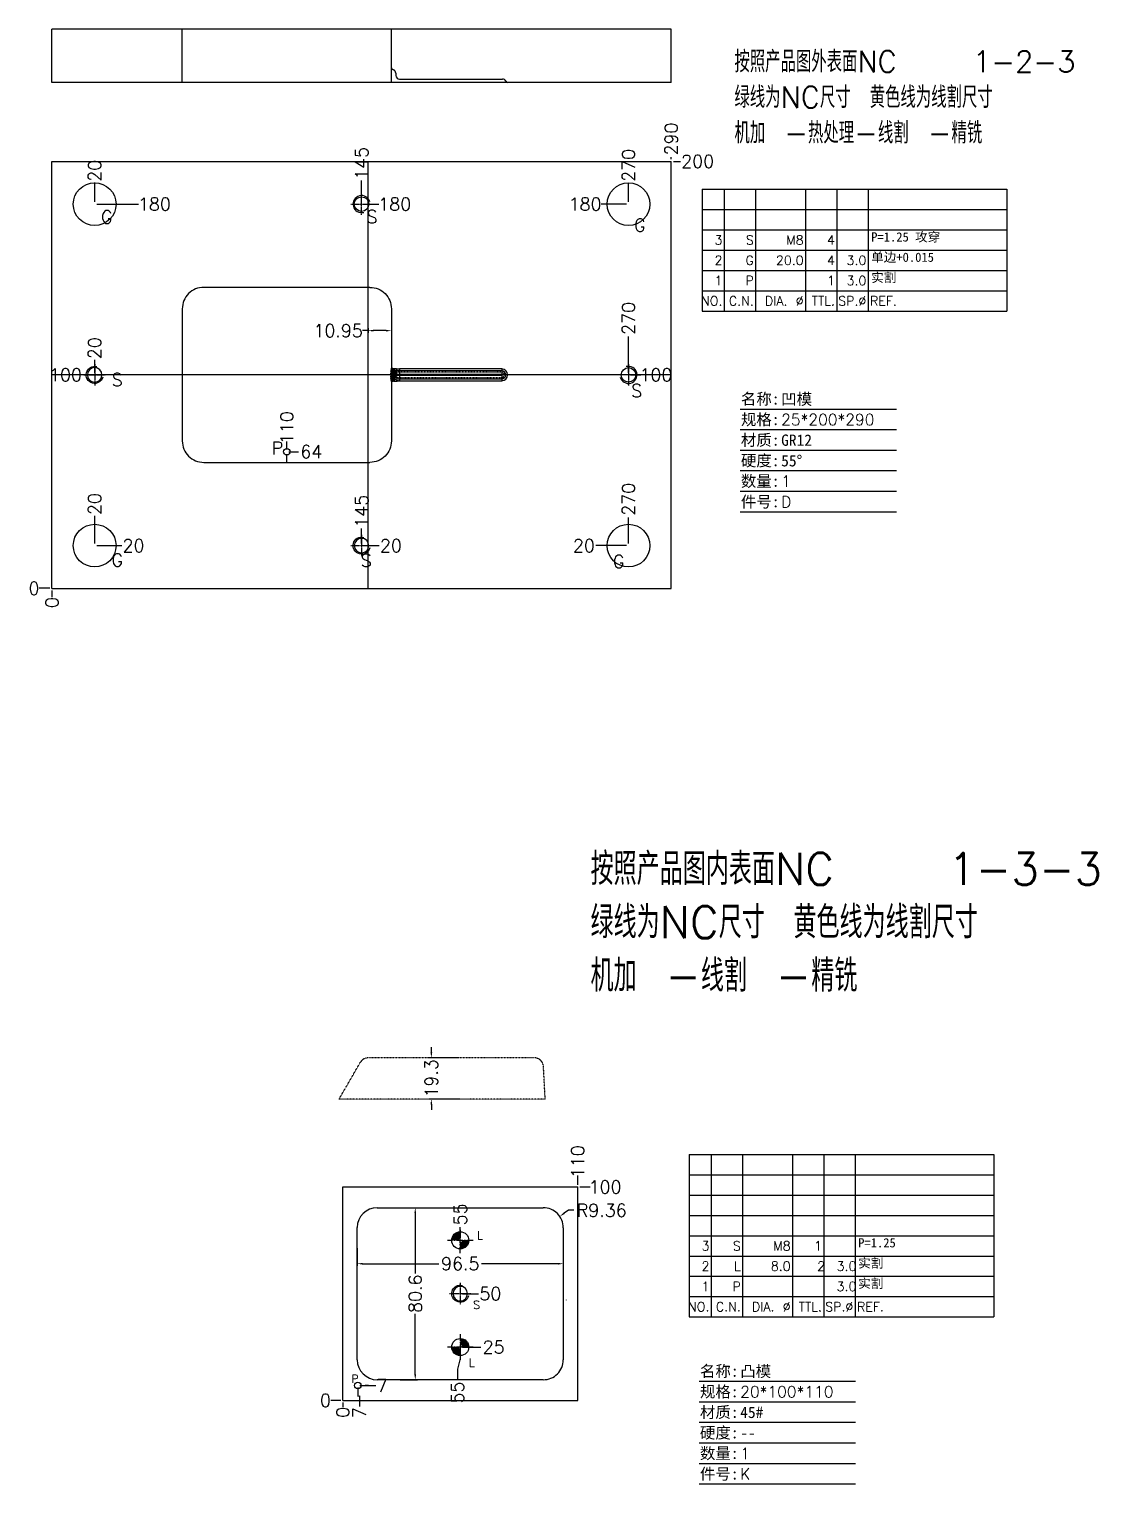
# Model space of a CAD drawing. Header units: millimetres. Extents: x -954 to 91, y 2625 to 3802.
# Drawn here: x -954 to -454, y 2625 to 3306 of the extents above; entities that cross this region are included whole.
import ezdxf
from ezdxf.enums import TextEntityAlignment as Align

# ---------------------------------------------------------------- set-up
doc = ezdxf.new("R2010")
doc.units = ezdxf.units.MM
doc.linetypes.add('CENTER', pattern=[0.6, 0.375, -0.075, 0.075, -0.075])
doc.linetypes.add('HIDDEN', pattern=[0.2, 0.1, -0.1])
doc.layers.add('+BZ', color=1, linetype='Continuous', lineweight=13)
doc.layers.add('DEFAULT_2', color=8, linetype='HIDDEN')
doc.styles.add('MYCHINA', font='SimSun.ttf')
doc.styles.get("Standard").update_dxf_attribs({"font": 'txt', "bigfont": 'gbcbig.shx'})
doc.styles.add('STANDERD', font='TXT.shx')
doc.styles.add('standern', font='txt.shx')
doc.dimstyles.new('ISO-25_WS', dxfattribs={"dimtxt": 6, "dimasz": 2.5, "dimexe": 1, "dimexo": 1, "dimgap": 1, "dimtad": 0, "dimtoh": 1, "dimdsep": 46, "dimtxsty": 'Standard', "dimcen": 0, "dimclrd": 256, "dimclre": 256, "dimclrt": 256, "dimazin": 2, "dimtfac": 1, "dimtofl": 0, "dimtmove": 0, "dimatfit": 3, "dimfxl": 0, "dimtolj": 1, "dimarcsym": 0})

# ---------------------------------------------------------------- blocks, each defined once
blk = doc.blocks.new('LSK')
at = {"linetype": 'CENTER'}
for p, q in [((53.88, -283.24), (53.88, -270.74)), ((47.63, -276.99), (60.13, -276.99))]:
    blk.add_line(p, q, dxfattribs=at)
blk.add_circle((53.88, -276.99), 4.25)
blk.add_arc((53.88, -276.99), 5, 15, 285)
blk = doc.blocks.new('M10')
blk.add_blockref('LSK', (-53.88, 276.99))
blk = doc.blocks.new('*D864')
at = {"lineweight": -2}
blk.add_line((-944.72, 3044.48), (-949.65, 3044.48), dxfattribs=at)
at = {"layer": 'Defpoints', "color": 0}
for p in [(-949.65, 3044.48), (-943.72, 3044.48), (-943.72, 3044.48)]:
    blk.add_point(p, dxfattribs=at)
at = {"insert": (-952.15, 3044.48), "char_height": 6, "attachment_point": 5}
blk.add_mtext('\\A1;0', dxfattribs=at)
blk = doc.blocks.new('*D617')
at = {"lineweight": -2}
blk.add_line((-943.72, 3043.48), (-943.72, 3040.31), dxfattribs=at)
at = {"layer": 'Defpoints', "color": 0}
for p in [(-943.72, 3044.48), (-943.72, 3044.48), (-943.72, 3040.31)]:
    blk.add_point(p, dxfattribs=at)
at = {"insert": (-943.72, 3037.81), "char_height": 6, "attachment_point": 5, "rotation": 90}
blk.add_mtext('\\A1;0', dxfattribs=at)
blk = doc.blocks.new('*D618')
at = {"lineweight": -2}
blk.add_line((-923.72, 3065.48), (-923.72, 3078.48), dxfattribs=at)
at = {"layer": 'Defpoints', "color": 0}
for p in [(-923.72, 3078.48), (-923.72, 3064.48), (-943.72, 3044.48)]:
    blk.add_point(p, dxfattribs=at)
at = {"insert": (-923.72, 3083.98), "char_height": 6, "attachment_point": 5, "rotation": 90}
blk.add_mtext('\\A1;20', dxfattribs=at)
blk = doc.blocks.new('*D619')
at = {"lineweight": -2}
blk.add_line((-922.72, 3064.48), (-911.05, 3064.48), dxfattribs=at)
at = {"layer": 'Defpoints', "color": 0}
for p in [(-923.72, 3064.48), (-911.05, 3064.48), (-943.72, 3044.48)]:
    blk.add_point(p, dxfattribs=at)
at = {"insert": (-905.55, 3064.48), "char_height": 6, "attachment_point": 5}
blk.add_mtext('\\A1;20', dxfattribs=at)
blk = doc.blocks.new('*D865')
at = {"lineweight": -2}
blk.add_line((-798.72, 3065.48), (-798.72, 3072.58), dxfattribs=at)
at = {"layer": 'Defpoints', "color": 0}
for p in [(-798.72, 3072.58), (-798.72, 3064.48), (-943.72, 3044.48)]:
    blk.add_point(p, dxfattribs=at)
at = {"insert": (-798.72, 3080.58), "char_height": 6, "attachment_point": 5, "rotation": 90}
blk.add_mtext('\\A1;145', dxfattribs=at)
blk = doc.blocks.new('*D620')
at = {"lineweight": -2}
blk.add_line((-797.72, 3064.48), (-790.48, 3064.48), dxfattribs=at)
at = {"layer": 'Defpoints', "color": 0}
for p in [(-798.72, 3064.48), (-790.48, 3064.48), (-943.72, 3044.48)]:
    blk.add_point(p, dxfattribs=at)
at = {"insert": (-784.98, 3064.48), "char_height": 6, "attachment_point": 5}
blk.add_mtext('\\A1;20', dxfattribs=at)
blk = doc.blocks.new('*D621')
at = {"lineweight": -2}
blk.add_line((-673.72, 3065.48), (-673.72, 3077.68), dxfattribs=at)
at = {"layer": 'Defpoints', "color": 0}
for p in [(-673.72, 3077.68), (-673.72, 3064.48), (-943.72, 3044.48)]:
    blk.add_point(p, dxfattribs=at)
at = {"insert": (-673.72, 3086.18), "char_height": 6, "attachment_point": 5, "rotation": 90}
blk.add_mtext('\\A1;270', dxfattribs=at)
blk = doc.blocks.new('*D622')
at = {"lineweight": -2}
blk.add_line((-674.72, 3064.48), (-689.1, 3064.48), dxfattribs=at)
at = {"layer": 'Defpoints', "color": 0}
for p in [(-689.1, 3064.48), (-673.72, 3064.48), (-943.72, 3044.48)]:
    blk.add_point(p, dxfattribs=at)
at = {"insert": (-694.6, 3064.48), "char_height": 6, "attachment_point": 5}
blk.add_mtext('\\A1;20', dxfattribs=at)
blk = doc.blocks.new('*D866')
at = {"lineweight": -2}
blk.add_line((-673.72, 3145.48), (-673.72, 3162.42), dxfattribs=at)
at = {"layer": 'Defpoints', "color": 0}
for p in [(-673.72, 3162.42), (-673.72, 3144.48), (-943.72, 3044.48)]:
    blk.add_point(p, dxfattribs=at)
at = {"insert": (-673.72, 3170.92), "char_height": 6, "attachment_point": 5, "rotation": 90}
blk.add_mtext('\\A1;270', dxfattribs=at)
blk = doc.blocks.new('*D867')
at = {"lineweight": -2}
blk.add_line((-672.72, 3144.48), (-667.91, 3144.48), dxfattribs=at)
at = {"layer": 'Defpoints', "color": 0}
for p in [(-673.72, 3144.48), (-667.91, 3144.48), (-943.72, 3044.48)]:
    blk.add_point(p, dxfattribs=at)
at = {"insert": (-660.91, 3144.48), "char_height": 6, "attachment_point": 5}
blk.add_mtext('\\A1;100', dxfattribs=at)
blk = doc.blocks.new('*D623')
at = {"lineweight": -2}
blk.add_line((-673.72, 3225.48), (-673.72, 3234.13), dxfattribs=at)
at = {"layer": 'Defpoints', "color": 0}
for p in [(-673.72, 3234.13), (-673.72, 3224.48), (-943.72, 3044.48)]:
    blk.add_point(p, dxfattribs=at)
at = {"insert": (-673.72, 3242.63), "char_height": 6, "attachment_point": 5, "rotation": 90}
blk.add_mtext('\\A1;270', dxfattribs=at)
blk = doc.blocks.new('*D624')
at = {"lineweight": -2}
blk.add_line((-674.72, 3224.48), (-686.55, 3224.48), dxfattribs=at)
at = {"layer": 'Defpoints', "color": 0}
for p in [(-686.55, 3224.48), (-673.72, 3224.48), (-943.72, 3044.48)]:
    blk.add_point(p, dxfattribs=at)
at = {"insert": (-694.05, 3224.48), "char_height": 6, "attachment_point": 5}
blk.add_mtext('\\A1;180', dxfattribs=at)
blk = doc.blocks.new('*D868')
at = {"lineweight": -2}
blk.add_line((-653.72, 3245.48), (-653.72, 3246.47), dxfattribs=at)
at = {"layer": 'Defpoints', "color": 0}
for p in [(-653.72, 3246.47), (-653.72, 3244.48), (-943.72, 3044.48)]:
    blk.add_point(p, dxfattribs=at)
at = {"insert": (-653.72, 3254.97), "char_height": 6, "attachment_point": 5, "rotation": 90}
blk.add_mtext('\\A1;290', dxfattribs=at)
blk = doc.blocks.new('*D625')
at = {"lineweight": -2}
blk.add_line((-652.72, 3244.48), (-649.33, 3244.48), dxfattribs=at)
at = {"layer": 'Defpoints', "color": 0}
for p in [(-653.72, 3244.48), (-649.33, 3244.48), (-943.72, 3044.48)]:
    blk.add_point(p, dxfattribs=at)
at = {"insert": (-641.33, 3244.48), "char_height": 6, "attachment_point": 5}
blk.add_mtext('\\A1;200', dxfattribs=at)
blk = doc.blocks.new('*D869')
at = {"lineweight": -2}
blk.add_line((-798.72, 3225.48), (-798.72, 3235.55), dxfattribs=at)
at = {"layer": 'Defpoints', "color": 0}
for p in [(-798.72, 3235.55), (-798.72, 3224.48), (-943.72, 3044.48)]:
    blk.add_point(p, dxfattribs=at)
at = {"insert": (-798.72, 3243.55), "char_height": 6, "attachment_point": 5, "rotation": 90}
blk.add_mtext('\\A1;145', dxfattribs=at)
blk = doc.blocks.new('*D626')
at = {"lineweight": -2}
blk.add_line((-797.72, 3224.48), (-790.69, 3224.48), dxfattribs=at)
at = {"layer": 'Defpoints', "color": 0}
for p in [(-798.72, 3224.48), (-790.69, 3224.48), (-943.72, 3044.48)]:
    blk.add_point(p, dxfattribs=at)
at = {"insert": (-783.19, 3224.48), "char_height": 6, "attachment_point": 5}
blk.add_mtext('\\A1;180', dxfattribs=at)
blk = doc.blocks.new('*D627')
at = {"lineweight": -2}
blk.add_line((-923.72, 3225.48), (-923.72, 3234.58), dxfattribs=at)
at = {"layer": 'Defpoints', "color": 0}
for p in [(-923.72, 3234.58), (-923.72, 3224.48), (-943.72, 3044.48)]:
    blk.add_point(p, dxfattribs=at)
at = {"insert": (-923.72, 3240.08), "char_height": 6, "attachment_point": 5, "rotation": 90}
blk.add_mtext('\\A1;20', dxfattribs=at)
blk = doc.blocks.new('*D628')
at = {"lineweight": -2}
blk.add_line((-922.72, 3224.48), (-903.23, 3224.48), dxfattribs=at)
at = {"layer": 'Defpoints', "color": 0}
for p in [(-923.72, 3224.48), (-903.23, 3224.48), (-943.72, 3044.48)]:
    blk.add_point(p, dxfattribs=at)
at = {"insert": (-895.73, 3224.48), "char_height": 6, "attachment_point": 5}
blk.add_mtext('\\A1;180', dxfattribs=at)
blk = doc.blocks.new('*D870')
at = {"lineweight": -2}
blk.add_line((-923.72, 3145.48), (-923.72, 3151.49), dxfattribs=at)
at = {"layer": 'Defpoints', "color": 0}
for p in [(-923.72, 3151.49), (-923.72, 3144.48), (-943.72, 3044.48)]:
    blk.add_point(p, dxfattribs=at)
at = {"insert": (-923.72, 3156.99), "char_height": 6, "attachment_point": 5, "rotation": 90}
blk.add_mtext('\\A1;20', dxfattribs=at)
blk = doc.blocks.new('*D871')
at = {"lineweight": -2}
blk.add_line((-924.72, 3144.48), (-930.38, 3144.48), dxfattribs=at)
at = {"layer": 'Defpoints', "color": 0}
for p in [(-930.38, 3144.48), (-923.72, 3144.48), (-943.72, 3044.48)]:
    blk.add_point(p, dxfattribs=at)
at = {"insert": (-937.38, 3144.48), "char_height": 6, "attachment_point": 5}
blk.add_mtext('\\A1;100', dxfattribs=at)
blk = doc.blocks.new('*D872')
at = {"lineweight": -2}
blk.add_line((-833.73, 3109.47), (-833.73, 3113.27), dxfattribs=at)
at = {"layer": 'Defpoints', "color": 0}
for p in [(-833.73, 3113.27), (-833.73, 3108.47), (-943.72, 3044.48)]:
    blk.add_point(p, dxfattribs=at)
at = {"insert": (-833.73, 3119.77), "char_height": 6, "attachment_point": 5, "rotation": 90}
blk.add_mtext('\\A1;110', dxfattribs=at)
blk = doc.blocks.new('*D629')
at = {"lineweight": -2}
blk.add_line((-832.73, 3108.47), (-828.27, 3108.47), dxfattribs=at)
at = {"layer": 'Defpoints', "color": 0}
for p in [(-833.73, 3108.47), (-828.27, 3108.47), (-943.72, 3044.48)]:
    blk.add_point(p, dxfattribs=at)
at = {"insert": (-822.27, 3108.47), "char_height": 6, "attachment_point": 5}
blk.add_mtext('\\A1;64', dxfattribs=at)
blk = doc.blocks.new('GDK')
for p, q in [((0.64, -3.96), (28.24, -3.96)), ((0.64, -7.59), (28.24, -7.59)), ((0.64, -11.21), (28.24, -11.21)), ((0.64, -14.84), (28.24, -14.84)), ((0.64, -18.47), (28.24, -18.47)), ((0.64, -22.09), (28.24, -22.09))]:
    blk.add_line(p, q)
at = {"style": 'MYCHINA'}
for s, p in [('名称:', (0.76, -3.18)), ('规格:', (0.76, -6.81)), ('材质:', (0.76, -10.44)), ('硬度:', (0.76, -14.06)), ('数量:', (0.76, -17.69)), ('件号:', (0.76, -21.32))]:
    blk.add_text(s, height=2, dxfattribs=at).set_placement(p)
for tag, p, style in [('NAME', (7.87, -3.21), 'MYCHINA'), ('DIM', (7.87, -6.84), 'standern'), ('MATERIAL', (7.87, -10.46), 'MYCHINA'), ('HRC', (7.87, -14.09), 'MYCHINA'), ('TTL', (7.87, -17.72), 'standern'), ('NO', (7.87, -21.34), 'standern')]:
    blk.add_attdef(tag, p, '', height=2, dxfattribs=dict(style=style))
blk = doc.blocks.new('loc')
at = {"linetype": 'CENTER'}
for p, q in [((0.75, 0), (-0.75, 0)), ((0.499, -0.027), (-0.499, 0.027)), ((0.497, -0.054), (-0.497, 0.054)), ((0.493, -0.081), (-0.493, 0.081)), ((0.488, -0.107), (-0.488, 0.107)), ((0.482, -0.134), (-0.482, 0.134)), ((0.474, -0.16), (-0.474, 0.16)), ((0.464, -0.185), (-0.464, 0.185)), ((0.454, -0.21), (-0.454, 0.21)), ((0.442, -0.234), (-0.442, 0.234)), ((0.428, -0.258), (-0.428, 0.258)), ((0.414, -0.281), (-0.414, 0.281)), ((0.398, -0.303), (-0.398, 0.303)), ((0.381, -0.324), (-0.381, 0.324)), ((0.363, -0.344), (-0.363, 0.344)), ((0.344, -0.363), (-0.344, 0.363)), ((0.324, -0.381), (-0.324, 0.381)), ((0.303, -0.398), (-0.303, 0.398)), ((0.281, -0.414), (-0.281, 0.414)), ((0.258, -0.428), (-0.258, 0.428)), ((0.234, -0.442), (-0.234, 0.442)), ((0.21, -0.454), (-0.21, 0.454)), ((0.185, -0.464), (-0.185, 0.464)), ((0.16, -0.474), (-0.16, 0.474)), ((0.134, -0.482), (-0.134, 0.482)), ((0.107, -0.488), (-0.107, 0.488)), ((0.081, -0.493), (-0.081, 0.493)), ((0.054, -0.497), (-0.054, 0.497)), ((0.027, -0.499), (-0.027, 0.499)), ((0, -0.75), (0, 0.75))]:
    blk.add_line(p, q, dxfattribs=at)
blk = doc.blocks.new('*D924')
at = {"lineweight": -2}
blk.add_line((-808.51, 2664.02), (-813.13, 2664.02), dxfattribs=at)
at = {"layer": 'Defpoints', "color": 0}
for p in [(-813.13, 2664.02), (-807.51, 2664.02), (-807.51, 2664.02)]:
    blk.add_point(p, dxfattribs=at)
at = {"insert": (-815.63, 2664.02), "char_height": 6, "attachment_point": 5}
blk.add_mtext('\\A1;0', dxfattribs=at)
blk = doc.blocks.new('*D663')
at = {"lineweight": -2}
blk.add_line((-807.51, 2663.02), (-807.51, 2660.97), dxfattribs=at)
at = {"layer": 'Defpoints', "color": 0}
for p in [(-807.51, 2664.02), (-807.51, 2664.02), (-807.51, 2660.97)]:
    blk.add_point(p, dxfattribs=at)
at = {"insert": (-807.51, 2658.47), "char_height": 6, "attachment_point": 5, "rotation": 90}
blk.add_mtext('\\A1;0', dxfattribs=at)
blk = doc.blocks.new('*D925')
at = {"lineweight": -2}
blk.add_line((-751.51, 2689.02), (-742.88, 2689.02), dxfattribs=at)
at = {"layer": 'Defpoints', "color": 0}
for p in [(-752.51, 2689.02), (-742.88, 2689.02), (-807.51, 2664.02)]:
    blk.add_point(p, dxfattribs=at)
at = {"insert": (-736.88, 2689.02), "char_height": 6, "attachment_point": 5}
blk.add_mtext('\\A1;25', dxfattribs=at)
blk = doc.blocks.new('*D664')
at = {"lineweight": -2}
blk.add_line((-751.51, 2714.02), (-743.93, 2714.02), dxfattribs=at)
at = {"layer": 'Defpoints', "color": 0}
for p in [(-752.51, 2714.02), (-743.93, 2714.02), (-807.51, 2664.02)]:
    blk.add_point(p, dxfattribs=at)
at = {"insert": (-738.43, 2714.02), "char_height": 6, "attachment_point": 5}
blk.add_mtext('\\A1;50', dxfattribs=at)
blk = doc.blocks.new('*D927')
at = {"lineweight": -2}
blk.add_line((-697.51, 2765.02), (-697.51, 2769.34), dxfattribs=at)
at = {"layer": 'Defpoints', "color": 0}
for p in [(-697.51, 2769.34), (-697.51, 2764.02), (-807.51, 2664.02)]:
    blk.add_point(p, dxfattribs=at)
at = {"insert": (-697.51, 2775.84), "char_height": 6, "attachment_point": 5, "rotation": 90}
blk.add_mtext('\\A1;110', dxfattribs=at)
blk = doc.blocks.new('*D665')
at = {"lineweight": -2}
blk.add_line((-696.51, 2764.02), (-691.68, 2764.02), dxfattribs=at)
at = {"layer": 'Defpoints', "color": 0}
for p in [(-697.51, 2764.02), (-691.68, 2764.02), (-807.51, 2664.02)]:
    blk.add_point(p, dxfattribs=at)
at = {"insert": (-684.68, 2764.02), "char_height": 6, "attachment_point": 5}
blk.add_mtext('\\A1;100', dxfattribs=at)
blk = doc.blocks.new('*D929')
at = {"lineweight": -2}
for p, q in [((-800.76, 2735.3), (-800.76, 2727.08)), ((-704.26, 2735.3), (-704.26, 2727.08)), ((-798.26, 2728.08), (-762.51, 2728.08)), ((-706.76, 2728.08), (-742.51, 2728.08))]:
    blk.add_line(p, q, dxfattribs=at)
for points in [[(-798.26, 2728.49), (-798.26, 2727.66), (-800.76, 2728.08)], [(-706.76, 2728.49), (-706.76, 2727.66), (-704.26, 2728.08)]]:
    blk.add_solid(points)
at = {"layer": 'Defpoints', "color": 0}
for p in [(-800.76, 2736.3), (-704.26, 2736.3), (-800.76, 2728.08)]:
    blk.add_point(p, dxfattribs=at)
at = {"insert": (-752.51, 2728.08), "char_height": 6, "attachment_point": 5}
blk.add_mtext('\\A1;96.5', dxfattribs=at)
blk = doc.blocks.new('*D930')
at = {"lineweight": -2}
for p, q in [((-778.21, 2754.33), (-772.59, 2754.33)), ((-773.59, 2751.83), (-773.59, 2723.52)), ((-773.59, 2676.22), (-773.59, 2704.52)), ((-780.7, 2673.72), (-772.59, 2673.72))]:
    blk.add_line(p, q, dxfattribs=at)
for points in [[(-774.01, 2751.83), (-773.18, 2751.83), (-773.59, 2754.33)], [(-774.01, 2676.22), (-773.18, 2676.22), (-773.59, 2673.72)]]:
    blk.add_solid(points)
at = {"layer": 'Defpoints', "color": 0}
for p in [(-779.21, 2754.33), (-781.7, 2673.72), (-773.59, 2673.72)]:
    blk.add_point(p, dxfattribs=at)
at = {"insert": (-773.59, 2714.02), "char_height": 6, "attachment_point": 5, "rotation": 90}
blk.add_mtext('\\A1;80.6', dxfattribs=at)
blk = doc.blocks.new('*D667')
at = {"lineweight": -2}
for p, q in [((-701.79, 2753.1), (-703.84, 2751.69)), ((-699.29, 2753.1), (-701.79, 2753.1))]:
    blk.add_line(p, q, dxfattribs=at)
blk.add_solid([(-704.08, 2752.03), (-703.61, 2751.34), (-705.9, 2750.27)])
at = {"layer": 'Defpoints', "color": 0}
for p in [(-705.9, 2750.27), (-713.62, 2744.97)]:
    blk.add_point(p, dxfattribs=at)
at = {"insert": (-686.29, 2753.1), "char_height": 6, "attachment_point": 5}
blk.add_mtext('\\A1;R9.36', dxfattribs=at)
blk = doc.blocks.new('*D1018')
at = {"lineweight": -2}
for p, q in [((-766.05, 2827.04), (-766.05, 2829.54)), ((-752.99, 2824.54), (-767.05, 2824.54)), ((-752.99, 2805.24), (-767.05, 2805.24)), ((-766.05, 2802.74), (-766.05, 2800.24))]:
    blk.add_line(p, q, dxfattribs=at)
for points in [[(-766.47, 2827.04), (-765.64, 2827.04), (-766.05, 2824.54)], [(-766.47, 2802.74), (-765.64, 2802.74), (-766.05, 2805.24)]]:
    blk.add_solid(points)
at = {"layer": 'Defpoints', "color": 0}
for p in [(-766.05, 2824.54), (-751.99, 2824.54), (-751.99, 2805.24)]:
    blk.add_point(p, dxfattribs=at)
at = {"insert": (-766.05, 2814.89), "char_height": 6, "attachment_point": 5, "rotation": 90}
blk.add_mtext('\\A1;19.3', dxfattribs=at)
blk = doc.blocks.new('*D1078')
at = {"lineweight": -2}
for p, q in [((-795.72, 3165.2), (-798.22, 3165.2)), ((-795.72, 3166.35), (-795.72, 3164.2)), ((-787.27, 3165.2), (-793.22, 3165.2)), ((-784.77, 3166.35), (-784.77, 3164.2))]:
    blk.add_line(p, q, dxfattribs=at)
for points in [[(-793.22, 3165.61), (-793.22, 3164.78), (-795.72, 3165.2)], [(-787.27, 3165.61), (-787.27, 3164.78), (-784.77, 3165.2)]]:
    blk.add_solid(points)
at = {"layer": 'Defpoints', "color": 0}
for p in [(-795.72, 3167.35), (-795.72, 3165.2), (-784.77, 3167.35)]:
    blk.add_point(p, dxfattribs=at)
at = {"insert": (-809.72, 3165.2), "char_height": 6, "attachment_point": 5}
blk.add_mtext('\\A1;10.95', dxfattribs=at)

msp = doc.modelspace()

# ---------------------------------------------------------------- linework, layer by layer
at = {"color": 2}
for p, q in [((-943.724, 3281.467), (-943.724, 3306.467)), ((-653.724, 3306.467), (-943.724, 3306.467)), ((-882.674, 3281.467), (-882.674, 3306.467)), ((-784.774, 3281.467), (-784.774, 3306.467)), ((-653.724, 3281.467), (-653.724, 3306.467)), ((-653.724, 3281.467), (-943.724, 3281.467)), ((-791.397, 2754.325), (-713.625, 2754.325)), ((-791.397, 2754.325), (-713.625, 2754.325)), ((-800.757, 2683.08), (-800.757, 2744.965)), ((-800.757, 2683.08), (-800.757, 2744.965)), ((-704.257, 2744.959), (-704.257, 2683.087)), ((-704.257, 2744.959), (-704.257, 2683.087)), ((-702.837, 2711.025), (-702.837, 2711.095)), ((-702.837, 2711.025), (-702.837, 2711.095)), ((-713.625, 2673.72), (-791.397, 2673.72)), ((-713.625, 2673.72), (-791.397, 2673.72))]:
    msp.add_line(p, q, dxfattribs=at)
at = {"color": 3, "linetype": 'Continuous'}
for p, q in [((-782.715, 3285.856), (-782.653, 3284.68)), ((-780.956, 3283.069), (-732.8, 3283.069)), ((-784.127, 3147.476), (-783.328, 3147.476)), ((-783.659, 3146.333), (-783.705, 3146.333)), ((-783.705, 3142.622), (-783.659, 3142.622)), ((-783.588, 3146.349), (-783.659, 3146.333)), ((-783.659, 3142.622), (-783.588, 3142.606)), ((-782.699, 3144.78), (-782.653, 3144.78)), ((-782.653, 3144.174), (-782.699, 3144.174)), ((-782.653, 3144.78), (-782.653, 3144.174)), ((-782.582, 3144.777), (-782.653, 3144.78)), ((-782.653, 3144.174), (-782.582, 3144.177)), ((-782.582, 3144.777), (-733.1, 3144.777)), ((-733.1, 3144.177), (-782.582, 3144.177)), ((-733.1, 3147.244), (-780.956, 3147.244)), ((-780.956, 3147.244), (-780.956, 3141.711)), ((-733.1, 3146.33), (-780.956, 3146.33)), ((-780.956, 3142.624), (-733.1, 3142.624)), ((-728.492, 3144.477), (-767.608, 3144.477)), ((-733.1, 3147.244), (-733.1, 3144.777)), ((-733.1, 3144.177), (-733.1, 3141.711)), ((-783.328, 3141.479), (-784.127, 3141.479)), ((-780.956, 3141.711), (-733.1, 3141.711))]:
    msp.add_line(p, q, dxfattribs=at)
for p, q in [((-943.724, 3244.477), (-653.724, 3244.477)), ((-943.724, 3044.477), (-943.724, 3244.477)), ((-795.724, 3244.477), (-795.724, 3044.477)), ((-653.724, 3044.477), (-653.724, 3244.477)), ((-653.724, 3144.477), (-943.724, 3144.477)), ((-833.728, 3103.475), (-833.728, 3106.975)), ((-943.724, 3044.477), (-653.724, 3044.477)), ((-807.511, 2764.023), (-697.513, 2764.023)), ((-807.511, 2664.023), (-807.511, 2764.023)), ((-697.513, 2664.023), (-697.513, 2764.023)), ((-807.511, 2664.023), (-697.513, 2664.023))]:
    msp.add_line(p, q)
at = {"color": 0, "lineweight": -2}
for p, q in [((-639.246, 3231.411), (-639.246, 3174.387)), ((-639.246, 3231.411), (-496.575, 3231.411)), ((-628.878, 3231.411), (-628.878, 3174.387)), ((-614.19, 3231.411), (-614.19, 3174.387)), ((-590.862, 3231.411), (-590.862, 3174.387)), ((-576.174, 3231.411), (-576.174, 3174.387)), ((-561.486, 3231.411), (-561.486, 3174.387)), ((-496.575, 3231.411), (-496.575, 3174.387)), ((-639.246, 3221.907), (-496.575, 3221.907)), ((-639.246, 3212.403), (-496.575, 3212.403)), ((-639.246, 3202.899), (-496.575, 3202.899)), ((-639.246, 3193.395), (-496.575, 3193.395)), ((-639.246, 3183.891), (-496.575, 3183.891)), ((-639.246, 3174.387), (-496.575, 3174.387)), ((-645.334, 2779.199), (-645.334, 2703.167)), ((-645.334, 2779.199), (-502.663, 2779.199)), ((-634.966, 2779.199), (-634.966, 2703.167)), ((-620.278, 2779.199), (-620.278, 2703.167)), ((-596.95, 2779.199), (-596.95, 2703.167)), ((-582.262, 2779.199), (-582.262, 2703.167)), ((-567.574, 2779.199), (-567.574, 2703.167)), ((-502.663, 2779.199), (-502.663, 2703.167)), ((-645.334, 2769.695), (-502.663, 2769.695)), ((-645.334, 2760.191), (-502.663, 2760.191)), ((-645.334, 2750.687), (-502.663, 2750.687)), ((-645.334, 2741.183), (-502.663, 2741.183)), ((-645.334, 2731.679), (-502.663, 2731.679)), ((-645.334, 2722.175), (-502.663, 2722.175)), ((-645.334, 2712.671), (-502.663, 2712.671)), ((-645.334, 2703.167), (-502.663, 2703.167))]:
    msp.add_line(p, q, dxfattribs=at)
at = {"color": 7, "linetype": 'Continuous'}
for p, q in [((-784.251, 3147.246), (-784.297, 3147.246)), ((-784.297, 3141.708), (-784.251, 3141.708))]:
    msp.add_line(p, q, dxfattribs=at)
at = {"color": 2, "linetype": 'Continuous'}
for points in [[(-794.841, 3185.48), (-872.614, 3185.48, 0.4142136), (-882.674, 3175.42), (-882.674, 3113.535, 0.4142136), (-872.614, 3103.475), (-794.841, 3103.475)], [(-794.841, 3185.48, -0.4146162), (-784.774, 3175.413), (-784.774, 3113.541, -0.4146168), (-794.841, 3103.475)]]:
    msp.add_lwpolyline(points, format="xyb", dxfattribs=at)
at = {"color": 2}
for centre, radius in [((-923.724, 3224.477), 10), ((-673.724, 3224.477), 10), ((-923.724, 3064.477), 10), ((-673.724, 3064.477), 10), ((-752.509, 2739.023), 4), ((-752.509, 2739.023), 4), ((-752.509, 2689.023), 4), ((-752.509, 2689.023), 4)]:
    msp.add_circle(centre, radius, dxfattribs=at)
for centre in [(-833.728, 3108.475), (-800.511, 2671.023)]:
    msp.add_circle(centre, 1.5)
at = {"color": 3, "linetype": 'Continuous'}
for centre, radius, start, end in [((-783.216, 3288.934), 1.686, 202.45767, 249.661054), ((-784.413, 3285.767), 1.7, 2.999913, 68.957794), ((-780.956, 3284.769), 1.7, 183, 270.00313), ((-732.8, 3281.369), 1.7, 24.000405, 89.999757), ((-730.334, 3282.467), 1, 204.000394, 270), ((-783.297, 3147.246), 1, 179.98032, 245.904022), ((-783.297, 3141.709), 1, 114.096143, 180.020517), ((-783.251, 3147.246), 1, 179.98101, 245.90415), ((-783.251, 3141.709), 1, 114.095987, 180.019683), ((-783.12, 3141.48), 1.006, 94.328432, 180.077893), ((-749.445, 3144.474), 34.357, 178.808055, 180.374102), ((-784.399, 3144.781), 1.7, 359.979991, 65.903094), ((-784.399, 3144.174), 1.7, 294.096676, 0.020201), ((-784.353, 3144.781), 1.7, 359.979777, 65.903315), ((-784.353, 3144.174), 1.7, 294.097111, 0.019781), ((-777.176, 3144.477), 5.539, 178.803096, 180.377675), ((-733.1, 3144.477), 2.767, 270.000001, 90), ((-733.1, 3144.477), 1.853, 270.002409, 89.997591), ((-733.1, 3144.477), 0.3, 270, 90)]:
    msp.add_arc(centre, radius, start, end, dxfattribs=at)
at = {"color": 7, "linetype": 'Continuous'}
msp.add_arc((-734.553, 3144.483), 49.889, 178.786242, 180.396909, dxfattribs=at)
at = {"color": 2}
for centre, start, end in [((-791.397, 2744.965), 90, 180), ((-791.397, 2744.965), 90, 180), ((-713.617, 2744.966), 359.95991, 90.040087), ((-713.617, 2744.966), 359.95991, 90.040087), ((-791.397, 2683.08), 180, 270), ((-791.397, 2683.08), 180, 270), ((-713.617, 2683.08), 269.959857, 0.040145), ((-713.617, 2683.08), 269.959857, 0.040145)]:
    msp.add_arc(centre, 9.36, start, end, dxfattribs=at)
at = {"color": 3, "linetype": 'Continuous'}
for points, start_tangent, end_tangent in [([(-783.801, 3144.25), (-784.125, 3144.223), (-784.349, 3144.184), (-784.441, 3144.138)], (-0.9985979, -0.0529366), (-0.3907129, -0.9205126)), ([(-783.795, 3145.189), (-784.117, 3145.273), (-784.34, 3145.396), (-784.431, 3145.54)], (-0.9862075, 0.1655137), (-0.1248455, 0.9921762)), ([(-783.588, 3146.349), (-783.919, 3146.563), (-784.141, 3146.888), (-784.221, 3147.273)], (-0.9295954, 0.3685815), (-0.0052008, 0.9999865)), ([(-783.588, 3142.606), (-783.919, 3142.391), (-784.141, 3142.067), (-784.221, 3141.681)], (-0.9296052, -0.3685569), (-0.0051942, -0.9999865)), ([(-784.127, 3147.476), (-784.089, 3147.201), (-783.969, 3146.934), (-783.755, 3146.694), (-783.508, 3146.545), (-783.196, 3146.471)], (0.002029, -0.9999979), (0.9972146, -0.0745861)), ([(-783.801, 3144.25), (-783.379, 3144.282), (-783.042, 3144.326), (-782.812, 3144.38), (-782.715, 3144.44)], (0.9985767, 0.0533346), (0.3900824, 0.92078)), ([(-783.801, 3144.25), (-783.794, 3143.734), (-783.779, 3143.278), (-783.758, 3142.923), (-783.732, 3142.698), (-783.705, 3142.622)], (0.006417, -0.9999794), (0.9999446, 0.0105223)), ([(-783.705, 3146.333), (-783.733, 3146.254), (-783.759, 3146.023), (-783.78, 3145.657), (-783.795, 3145.189)], (-0.9999729, 0.0073659), (-0.0216418, -0.9997658)), ([(-783.795, 3145.189), (-783.37, 3145.089), (-783.032, 3144.948), (-782.807, 3144.778), (-782.714, 3144.593)], (0.9861518, -0.1658455), (0.1247076, -0.9921935)), ([(-783.196, 3146.471), (-783.338, 3146.437), (-783.472, 3146.391), (-783.588, 3146.349)], (-0.9886653, -0.1501366), (-0.9463808, -0.3230532)), ([(-783.588, 3146.349), (-783.178, 3146.092), (-782.856, 3145.722), (-782.652, 3145.271), (-782.582, 3144.777)], (0.9181573, -0.396216), (0, -1)), ([(-783.588, 3142.606), (-783.177, 3142.863), (-782.856, 3143.232), (-782.652, 3143.683), (-782.582, 3144.177)], (0.918157, 0.3962167), (0, 1)), ([(-783.588, 3142.606), (-783.47, 3142.563), (-783.335, 3142.517), (-783.196, 3142.483)], (0.9462638, -0.3233957), (0.9886386, -0.1503123)), ([(-783.328, 3141.479), (-783.325, 3141.795), (-783.308, 3142.055), (-783.279, 3142.272), (-783.245, 3142.409), (-783.196, 3142.483)], (-0.0201042, 0.9997979), (0.9121542, 0.4098472)), ([(-783.328, 3147.476), (-783.325, 3147.158), (-783.308, 3146.898), (-783.279, 3146.68), (-783.244, 3146.544), (-783.196, 3146.471)], (-0.0135239, -0.9999085), (0.9209542, -0.3896707)), ([(-783.328, 3147.475), (-782.513, 3147.405), (-781.741, 3147.298), (-780.956, 3147.244)], (0.9996842, -0.0251312), (1, -0.0000178)), ([(-780.956, 3146.33), (-781.737, 3146.356), (-782.496, 3146.418), (-783.196, 3146.471)], (-1, 0.0000143), (-0.9990435, 0.0437271)), ([(-783.196, 3142.483), (-782.492, 3142.536), (-781.787, 3142.595), (-780.956, 3142.624)], (0.9990755, 0.0429893), (0.9999609, 0.0088463)), ([(-782.715, 3144.44), (-782.712, 3144.305), (-782.706, 3144.209), (-782.699, 3144.174)], (0.0064366, -0.9999793), (0.9999816, -0.0060691)), ([(-782.699, 3144.78), (-782.705, 3144.757), (-782.71, 3144.69), (-782.714, 3144.593)], (-0.999981, -0.0061663), (-0.0217014, -0.9997645)), ([(-783.328, 3141.479), (-782.488, 3141.553), (-781.726, 3141.658), (-780.956, 3141.711)], (0.9978108, 0.0661335), (0.9994625, 0.0327817))]:
    msp.add_spline(points, degree=3, dxfattribs=dict(at, start_tangent=start_tangent, end_tangent=end_tangent))
at = {"color": 7, "linetype": 'Continuous'}
for points, start_tangent, end_tangent in [([(-784.297, 3141.708), (-784.338, 3141.824), (-784.376, 3142.16), (-784.407, 3142.688), (-784.429, 3143.365), (-784.441, 3144.138)], (-0.9999412, -0.01084), (-0.0064862, 0.999979)), ([(-784.431, 3145.54), (-784.409, 3146.239), (-784.377, 3146.78), (-784.339, 3147.126), (-784.297, 3147.246)], (0.0217522, 0.9997634), (0.9999742, -0.0071858)), ([(-784.251, 3147.246), (-784.231, 3147.258), (-784.221, 3147.273)], (0.9999978, 0.0021178), (0.4657311, 0.8849263)), ([(-784.127, 3147.476), (-784.157, 3147.433), (-784.188, 3147.354), (-784.221, 3147.273)], (-0.7892971, -0.6140115), (-0.3816556, -0.9243046)), ([(-784.221, 3141.681), (-784.231, 3141.696), (-784.251, 3141.708)], (-0.4657594, 0.8849114), (-1, -0.0002243)), ([(-784.127, 3141.479), (-784.158, 3141.522), (-784.188, 3141.601), (-784.221, 3141.681)], (-0.90168, 0.432404), (-0.4665679, 0.8844854))]:
    msp.add_spline(points, degree=3, dxfattribs=dict(at, start_tangent=start_tangent, end_tangent=end_tangent))
at = {"layer": 'DEFAULT_2', "color": 8, "linetype": 'HIDDEN'}
for p, q in [((-784.996, 3147.243), (-784.881, 3147.243)), ((-784.881, 3141.711), (-784.996, 3141.711))]:
    msp.add_line(p, q, dxfattribs=at)
at = {"layer": 'DEFAULT_2', "color": 3, "linetype": 'HIDDEN'}
for p, q in [((-784.826, 3147.405), (-783.328, 3147.405)), ((-783.874, 3145.69), (-783.99, 3145.69)), ((-783.99, 3143.264), (-783.874, 3143.264)), ((-782.699, 3144.78), (-783.398, 3144.777)), ((-783.398, 3144.177), (-782.699, 3144.174)), ((-783.328, 3147.475), (-783.328, 3147.405)), ((-783.283, 3144.177), (-783.283, 3144.777)), ((-782.582, 3144.777), (-782.653, 3144.78)), ((-782.653, 3144.174), (-782.284, 3144.177)), ((-782.284, 3147.244), (-780.956, 3147.244)), ((-782.284, 3141.711), (-782.284, 3147.244)), ((-733.1, 3145.691), (-782.284, 3145.691)), ((-782.284, 3143.264), (-733.1, 3143.264)), ((-784.826, 3141.549), (-783.328, 3141.549)), ((-783.328, 3141.549), (-783.328, 3141.479)), ((-780.956, 3141.711), (-782.284, 3141.711)), ((-809.235, 2805.236), (-799.333, 2822.386)), ((-717.836, 2824.536), (-795.61, 2824.536)), ((-712.744, 2805.236), (-713.542, 2820.461)), ((-713.542, 2820.461), (-713.542, 2820.461)), ((-712.744, 2805.236), (-809.235, 2805.236))]:
    msp.add_line(p, q, dxfattribs=at)
for centre, radius, start, end in [((-783.296, 3147.242), 1.7, 179.979992, 245.903589), ((-783.296, 3141.712), 1.7, 114.096129, 180.020499), ((-783.18, 3147.242), 1.7, 179.979771, 245.903814), ((-783.18, 3141.712), 1.7, 114.096316, 180.020008), ((-784.398, 3144.778), 1, 359.980276, 65.903193), ((-784.398, 3144.177), 1, 294.097025, 0.019654), ((-784.283, 3144.778), 1, 359.980315, 65.903176), ((-784.283, 3144.177), 1, 294.096986, 0.019683), ((-733.1, 3144.477), 1.214, 270.002396, 89.997604), ((-795.61, 2820.236), 4.3, 90, 149.999995), ((-717.836, 2820.236), 4.3, 3.000908, 90.000685)]:
    msp.add_arc(centre, radius, start, end, dxfattribs=at)
at = {"layer": 'DEFAULT_2', "color": 8, "linetype": 'HIDDEN'}
for points, start_tangent, end_tangent in [([(-784.996, 3147.243), (-785.037, 3147.13), (-785.074, 3146.803), (-785.105, 3146.291), (-785.127, 3145.635), (-785.139, 3144.881), (-785.139, 3144.096), (-785.128, 3143.34), (-785.106, 3142.677), (-785.075, 3142.158), (-785.037, 3141.825), (-784.996, 3141.711)], (-0.9999926, 0.0038436), (0.9999909, 0.0042646)), ([(-784.826, 3147.405), (-784.846, 3147.328), (-784.864, 3147.266), (-784.881, 3147.243)], (-0.280688, -0.9597991), (-1, -0.0002449)), ([(-784.881, 3141.711), (-784.864, 3141.688), (-784.846, 3141.626), (-784.826, 3141.549)], (0.9999987, 0.0015873), (0.2811283, -0.9596702))]:
    msp.add_spline(points, degree=3, dxfattribs=dict(at, start_tangent=start_tangent, end_tangent=end_tangent))
at = {"layer": 'DEFAULT_2', "color": 3, "linetype": 'HIDDEN'}
for points, start_tangent, end_tangent in [([(-784.826, 3147.405), (-784.747, 3146.911), (-784.556, 3146.501), (-784.252, 3146.143), (-783.909, 3145.903), (-783.467, 3145.737)], (0.0079826, -0.9999681), (0.9753266, -0.2207671)), ([(-784.825, 3141.549), (-784.771, 3141.961), (-784.597, 3142.385), (-784.301, 3142.765), (-783.907, 3143.053), (-783.466, 3143.217)], (0.0084594, 0.9999642), (0.9741524, 0.2258917)), ([(-783.99, 3145.69), (-784.012, 3145.617), (-784.031, 3145.404), (-784.045, 3145.083), (-784.053, 3144.687), (-784.053, 3144.267), (-784.045, 3143.872), (-784.031, 3143.548), (-784.012, 3143.337), (-783.99, 3143.264)], (-0.9999664, 0.008194), (0.9999856, 0.0053686)), ([(-783.467, 3145.737), (-783.682, 3145.709), (-783.821, 3145.694), (-783.875, 3145.69)], (-0.9929497, -0.1185365), (-0.9964489, 0.0841996)), ([(-783.875, 3143.264), (-783.82, 3143.26), (-783.679, 3143.245), (-783.466, 3143.217)], (0.9969896, 0.0775355), (0.9929974, -0.1181365)), ([(-783.328, 3147.405), (-783.391, 3146.964), (-783.44, 3146.554), (-783.473, 3146.168), (-783.482, 3145.91), (-783.467, 3145.737)], (-0.2058334, -0.9785871), (0.3616007, -0.9323331)), ([(-783.466, 3143.217), (-783.482, 3142.997), (-783.46, 3142.613), (-783.407, 3142.113), (-783.328, 3141.549)], (-0.2802624, -0.9599234), (0.1550781, -0.9879022)), ([(-782.284, 3145.691), (-782.693, 3145.696), (-783.076, 3145.71), (-783.467, 3145.737)], (-0.9999998, -0.0005764), (-0.9971428, 0.0755398)), ([(-783.466, 3143.217), (-783.091, 3143.243), (-782.671, 3143.259), (-782.284, 3143.264)], (0.9969001, 0.0786779), (0.999987, -0.0050911)), ([(-783.398, 3144.177), (-783.406, 3144.218), (-783.412, 3144.327), (-783.414, 3144.476), (-783.412, 3144.626), (-783.406, 3144.736), (-783.398, 3144.777)], (-0.9999412, -0.0108414), (0.9999716, -0.0075367)), ([(-783.328, 3147.405), (-783.041, 3147.349), (-782.773, 3147.295), (-782.525, 3147.258), (-782.284, 3147.244)], (0.9817178, -0.1903424), (0.9999555, -0.0094331)), ([(-783.328, 3141.549), (-782.949, 3141.624), (-782.602, 3141.687), (-782.284, 3141.711)], (0.9843992, 0.1759496), (1, 0.0000018))]:
    msp.add_spline(points, degree=3, dxfattribs=dict(at, start_tangent=start_tangent, end_tangent=end_tangent))

# ---------------------------------------------------------------- block references
at = {"color": 2}
for name, p, xscale, yscale, zscale in [('M10', (-798.724, 3224.477), 0.7999999999992724, 0.8000000000001819, 0.8), ('loc', (-752.509, 2739.023), 8, 8, 8), ('loc', (-752.509, 2739.023), 8, 8, 8)]:
    msp.add_blockref(name, p, dxfattribs=dict(at, xscale=xscale, yscale=yscale, zscale=zscale))
at = {"color": 2, "rotation": 180}
for name, p, xscale, yscale, zscale in [('M10', (-923.724, 3144.477), -0.7999999999992724, 0.8000000000001819, 0.8), ('M10', (-673.724, 3144.477), 0.7999999999992724, 0.8000000000001819, 0.8), ('M10', (-798.724, 3064.477), -0.7999999999992724, 0.8000000000001819, 0.8), ('M10', (-752.507, 2714.045), -0.7999999999992724, 0.8000000000001819, 0.8), ('loc', (-752.509, 2689.023), -8, 8, 8), ('loc', (-752.509, 2689.023), -8, 8, 8)]:
    msp.add_blockref(name, p, dxfattribs=dict(at, xscale=xscale, yscale=yscale, zscale=zscale))
at = {"color": 0, "xscale": 2.654208000000835, "yscale": 2.654207999999244, "zscale": 2.654208}
for p, values in [((-623.119, 3138.999), {'NAME': '凹模', 'DIM': '25*200*290', 'MATERIAL': 'GR12', 'HRC': '55%%D', 'TTL': '1', 'NO': 'D'}), ((-642.301, 2683.56), {'NAME': '凸模', 'DIM': '20*100*110', 'MATERIAL': '45#', 'HRC': '--', 'TTL': '1', 'NO': 'K'})]:
    msp.add_blockref('GDK', p, dxfattribs=at).add_auto_attribs(values)

# ---------------------------------------------------------------- texts
at = {"layer": '+BZ', "attachment_point": 1}
for s, insert, char_height, width in [('G', (-920.758, 3221.464), 6, 151.3914), ('S', (-796.435, 3221.576), 6, 151.3914), ('G', (-671.099, 3217.608), 6, 151.3914), ('S', (-915.73, 3145.232), 6, 151.3914), ('S', (-672.462, 3140.092), 6, 151.3914), ('P', (-840.794, 3113.142), 6, 151.3914), ('G', (-915.861, 3060.715), 6, 151.3914), ('S', (-799.153, 3060.509), 6, 151.3914), ('G', (-681.029, 3060.061), 6, 151.3914), ('L', (-744.672, 2743.314), 3.84, 78.65622), ('S', (-746.524, 2710.725), 3.84, 78.65622), ('L', (-748.506, 2683.673), 3.84, 78.65622), ('P', (-803.523, 2676.094), 3.84, 78.65622)]:
    msp.add_mtext(s, dxfattribs=dict(at, insert=insert, char_height=char_height, width=width))
at = {"color": 0, "lineweight": -2, "style": 'STANDERD'}
for s, p in [('3', (-629.742, 3205.491)), ('S', (-615.054, 3205.491)), ('M8', (-591.726, 3205.491)), ('4', (-577.038, 3205.491)), ('2', (-629.742, 3195.987)), ('G', (-615.054, 3195.987)), ('20.0', (-591.726, 3195.987)), ('4', (-577.038, 3195.987)), ('3.0', (-562.35, 3195.987)), ('1', (-629.742, 3186.483)), ('P', (-615.054, 3186.483)), ('1', (-577.038, 3186.483)), ('3.0', (-562.35, 3186.483)), ('NO.', (-629.742, 3176.979)), ('C.N.', (-615.054, 3176.979)), ('DIA. %%c', (-591.726, 3176.979)), ('TTL.', (-577.038, 3176.979)), ('SP.%%c', (-562.35, 3176.979)), ('3', (-635.83, 2734.271)), ('S', (-621.142, 2734.271)), ('M8', (-597.814, 2734.271)), ('1', (-583.126, 2734.271)), ('2', (-635.83, 2724.767)), ('L', (-621.142, 2724.767)), ('8.0', (-597.814, 2724.767)), ('2', (-581.685, 2724.767)), ('3.0', (-566.997, 2724.767)), ('1', (-635.83, 2715.263)), ('P', (-621.142, 2715.263)), ('3.0', (-566.997, 2715.263)), ('NO.', (-635.83, 2705.759)), ('C.N.', (-621.142, 2705.759)), ('DIA. %%c', (-597.814, 2705.759)), ('TTL.', (-583.126, 2705.759)), ('SP.%%c', (-568.438, 2705.759))]:
    msp.add_text(s, height=4.32, dxfattribs=at).set_placement(p, align=Align.RIGHT)
for p in [(-560.622, 3176.979), (-566.71, 2705.759)]:
    msp.add_text('REF.', height=4.32, dxfattribs=at).set_placement(p)
at = {"char_height": 15, "width": 322.98725, "attachment_point": 1}
for s, insert in [('{\\H0.66667x;按照产品图外表面NC    1-2-3\\P绿线为NC尺寸 黄色线为线割尺寸   \\P机加 -热处理-线割 -精铣 \\P}         ', (-624.116, 3296.231)), ('按照产品图内表面NC    1-3-3\\P绿线为NC尺寸 黄色线为线割尺寸   \\P机加 -线割 -精铣  \\P          ', (-691.506, 2920.552))]:
    msp.add_mtext(s, dxfattribs=dict(at, insert=insert))
at = {"color": 0, "lineweight": -2, "char_height": 4.32, "width": 63.51263, "attachment_point": 1, "style": 'STANDERD'}
for s, insert in [('{\\fNSimSun|b0|i0|c134|p49;P=1.25 攻穿}', (-560.087, 3211.26)), ('{\\fNSimSun|b0|i0|c134|p49;单边+0.015}', (-560.087, 3201.756)), ('{\\fNSimSun|b0|i0|c134|p49;实割}', (-560.087, 3192.252)), ('{\\fNSimSun|b0|i0|c134|p49;P=1.25 }', (-566.175, 2740.04)), ('{\\fNSimSun|b0|i0|c134|p49;实割}', (-566.175, 2730.536)), ('{\\fNSimSun|b0|i0|c134|p49;实割}', (-566.175, 2721.032))]:
    msp.add_mtext(s, dxfattribs=dict(at, insert=insert))

# ---------------------------------------------------------------- dimensions: what is measured, and where the dimension line sits
at = {"color": 2}
for feature_location, offset, dtype, origin, picture, middle in [((-653.724, 3244.477), (0, 1.998), 1, (-943.724, 3044.477), '*D868', (-653.724, 3254.975)), ((-798.724, 3224.477), (0, 11.068), 1, (-943.724, 3044.477), '*D869', (-798.724, 3243.546)), ((-673.724, 3224.477), (0, 9.648), 1, (-943.724, 3044.477), '*D623', (-673.724, 3242.626)), ((-653.724, 3244.477), (4.395, 0), 0, (-943.724, 3044.477), '*D625', (-641.329, 3244.477)), ((-923.724, 3224.477), (0, 10.099), 1, (-943.724, 3044.477), '*D627', (-923.724, 3240.076)), ((-673.724, 3224.477), (-12.824, 0), 0, (-943.724, 3044.477), '*D624', (-694.048, 3224.477)), ((-798.724, 3224.477), (8.037, 0), 0, (-943.724, 3044.477), '*D626', (-783.187, 3224.477)), ((-923.724, 3224.477), (20.493, 0), 0, (-943.724, 3044.477), '*D628', (-895.731, 3224.477)), ((-673.724, 3144.477), (0, 17.941), 1, (-943.724, 3044.477), '*D866', (-673.724, 3170.918)), ((-923.724, 3144.477), (0, 7.008), 1, (-943.724, 3044.477), '*D870', (-923.724, 3156.986)), ((-923.724, 3144.477), (-6.656, 0), 0, (-943.724, 3044.477), '*D871', (-937.38, 3144.477)), ((-673.724, 3144.477), (5.817, 0), 0, (-943.724, 3044.477), '*D867', (-660.907, 3144.477)), ((-833.728, 3108.475), (0, 4.798), 1, (-943.724, 3044.477), '*D872', (-833.728, 3119.773)), ((-833.728, 3108.475), (5.46, 0), 0, (-943.724, 3044.477), '*D629', (-822.268, 3108.475)), ((-673.724, 3064.477), (0, 13.205), 1, (-943.724, 3044.477), '*D621', (-673.724, 3086.182)), ((-923.724, 3064.477), (0, 13.998), 1, (-943.724, 3044.477), '*D618', (-923.724, 3083.975)), ((-798.724, 3064.477), (0, 8.106), 1, (-943.724, 3044.477), '*D865', (-798.724, 3080.583)), ((-923.724, 3064.477), (12.673, 0), 0, (-943.724, 3044.477), '*D619', (-905.551, 3064.477)), ((-798.724, 3064.477), (8.241, 0), 0, (-943.724, 3044.477), '*D620', (-784.984, 3064.477)), ((-673.724, 3064.477), (-15.38, 0), 0, (-943.724, 3044.477), '*D622', (-694.604, 3064.477)), ((-943.724116019, 3044.477180855), (-5.930601758, 0), 0, (-943.724116019, 3044.477180855), '*D864', (-952.154717777, 3044.477180855)), ((-943.724116019, 3044.477180855), (0, -4.170508802), 1, (-943.724116019, 3044.477180855), '*D617', (-943.724116019, 3037.806672052))]:
    dim = msp.add_ordinate_dim(feature_location=feature_location, offset=offset, dtype=dtype, origin=origin, dimstyle='ISO-25_WS', dxfattribs=at)
    dim.commit()
    dim.dimension.update_dxf_attribs({"geometry": picture, "text_midpoint": middle})
for base, p1, p2, picture, middle in [((-795.724, 3165.195), (-784.774, 3167.353), (-795.724, 3167.353), '*D1078', (-809.724, 3165.195)), ((-800.757, 2728.076), (-704.257, 2736.304), (-800.757, 2736.304), '*D929', (-752.507, 2728.076))]:
    dim = msp.add_linear_dim(base=base, p1=p1, p2=p2, dimstyle='ISO-25_WS')
    dim.commit()
    dim.dimension.update_dxf_attribs({"geometry": picture, "text_midpoint": middle})
for base, p1, p2, picture, middle in [((-766.053, 2824.536), (-751.986, 2805.236), (-751.986, 2824.536), '*D1018', (-766.053, 2814.886)), ((-773.59407, 2673.72049), (-779.21079, 2754.32546), (-781.69939, 2673.72049), '*D930', (-773.59407, 2714.02297))]:
    dim = msp.add_linear_dim(base=base, p1=p1, p2=p2, angle=90, dimstyle='ISO-25_WS')
    dim.commit()
    dim.dimension.update_dxf_attribs({"geometry": picture, "text_midpoint": middle})
for feature_location, offset, dtype, origin, picture, middle in [((-697.513, 2764.023), (0, 5.321), 1, (-807.511, 2664.023), '*D927', (-697.513, 2775.844)), ((-697.513, 2764.023), (5.829, 0), 0, (-807.511, 2664.023), '*D665', (-684.684, 2764.023)), ((-752.511, 2714.023), (8.58, 0), 0, (-807.511, 2664.023), '*D664', (-738.431, 2714.023)), ((-752.509, 2689.023), (9.632, 0), 0, (-807.511, 2664.023), '*D925', (-736.877, 2689.023)), ((-807.510972884, 2664.022972644), (-5.622742648, 0), 0, (-807.510972884, 2664.022972644), '*D924', (-815.633715531, 2664.022972644)), ((-807.510972884, 2664.022972644), (0, -3.053666049), 1, (-807.510972884, 2664.022972644), '*D663', (-807.510972884, 2658.469306595))]:
    dim = msp.add_ordinate_dim(feature_location=feature_location, offset=offset, dtype=dtype, origin=origin, dimstyle='ISO-25_WS')
    dim.commit()
    dim.dimension.update_dxf_attribs({"geometry": picture, "text_midpoint": middle})
for feature_location, offset, dtype in [((-752.509, 2739.023), (0.01, 6.165), 1), ((-752.509, 2689.023), (-1.325, -15.302), 1), ((-800.511, 2671.023), (8.399, -0.065), 0), ((-800.511, 2671.023), (0.738, -9.765), 1)]:
    msp.add_ordinate_dim(feature_location=feature_location, offset=offset, dtype=dtype, origin=(-807.511, 2664.023), dimstyle='ISO-25_WS').render()
dim = msp.add_radius_dim(center=(-713.617, 2744.966), mpoint=(-705.905, 2750.269), dimstyle='ISO-25_WS', dxfattribs=at)
dim.commit()
dim.dimension.update_dxf_attribs({"geometry": '*D667', "text_midpoint": (-686.285, 2753.103)})

doc.saveas('drawing.dxf')
